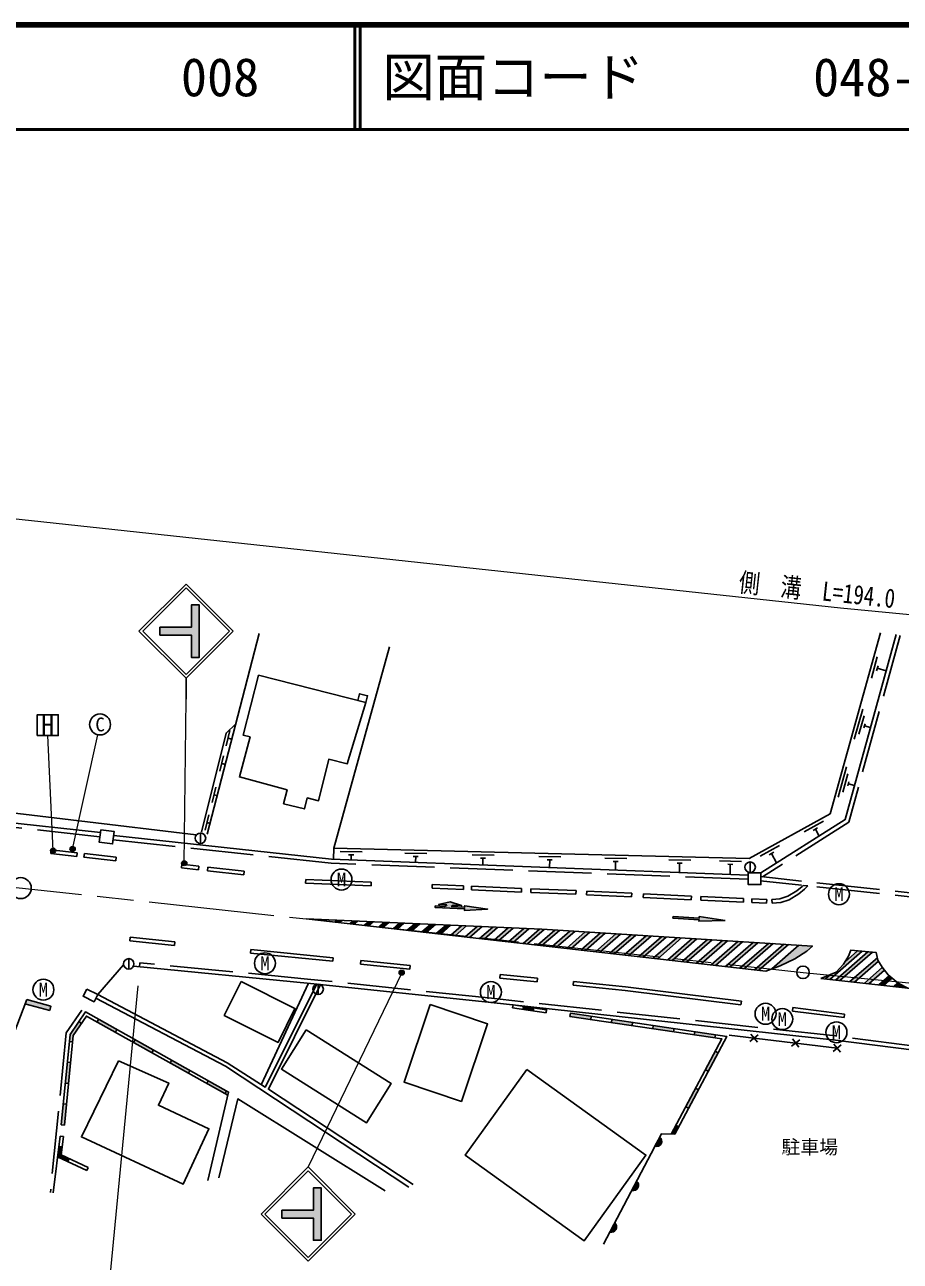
# Model space of a CAD drawing. Units: millimetres at full size, sheet at 1:1000; details may follow other scales. Extents: x 40000 to 680000, y 20000 to 380000.
# Drawn here: x 86224 to 169844, y 261946 to 380000 of the extents above; entities that cross this region are included whole.
import ezdxf
from ezdxf.enums import TextEntityAlignment as Align

# ---------------------------------------------------------------- set-up
doc = ezdxf.new("R2010")
doc.units = ezdxf.units.MM
doc.header["$LTSCALE"] = 1000
doc.linetypes.add('CHAIN', pattern=[18.5, 12, -1.5, 3.5, -1.5])
doc.linetypes.add('DASHED', pattern=[7.5, 6, -1.5])
for name, color, linetype, lineweight in [('M-BGD', 7, 'Continuous', 25), ('M-BGD-EXST', 7, 'Continuous', 25), ('M-BMK', 2, 'CHAIN', 13), ('M-BMK-SRVR', 3, 'Continuous', 25), ('M-STR-HTXT', 7, 'Continuous', 13), ('M-STR-STRC', 7, 'Continuous', 25), ('M-TTL', 2, 'Continuous', 140), ('M-TTL-LINE', 7, 'Continuous', 50)]:
    doc.layers.add(name, color=color, linetype=linetype, lineweight=lineweight)
doc.layers.add('M-BMK-HTXT', color=7, linetype='Continuous')
doc.layers.add('M-TTL-TXT', color=7, linetype='Continuous')
doc.styles.add('ＭＳ ゴシック', font='')
doc.styles.get('ＭＳ ゴシック').set_extended_font_data('MS Gothic')

msp = doc.modelspace()

# ---------------------------------------------------------------- hatches: boundary and pattern name
at = {"layer": 'M-BGD'}
for points in [[(134837, 286137), (133848, 286284), (133804, 285987), (134793, 285841)], [(91651, 284660), (91403, 284829), (90574, 283607), (90507, 282935), (90806, 282905), (90865, 283502)], [(93283, 285048), (93136, 284786), (94882, 283809), (95028, 284071)], [(140322, 285325), (138343, 285618), (138300, 285321), (140278, 285029)], [(142300, 285032), (142256, 284736), (144235, 284443), (144279, 284739)], [(146257, 284446), (146213, 284150), (148192, 283857), (148236, 284154)], [(152192, 283568), (150214, 283861), (150170, 283564), (152149, 283271)], [(96773, 283094), (96627, 282832), (98372, 281856), (98519, 282117)], [(100264, 281141), (100118, 280879), (101863, 279902), (102009, 280164)], [(152442, 281854), (152177, 281995), (151236, 280231), (151501, 280090)], [(90608, 280915), (90310, 280945), (90112, 278954), (90411, 278925)], [(103755, 279187), (103608, 278926), (105353, 277949), (105500, 278211)], [(150559, 278325), (150295, 278466), (149353, 276702), (149618, 276560)], [(90214, 276934), (89915, 276964), (89718, 274974), (90016, 274944)], [(148677, 274796), (148412, 274937), (147962, 274095), (148302, 274093)], [(89694, 272094), (89792, 272866), (89495, 272904), (89369, 271914), (90345, 271461), (90471, 271734)], [(146877, 273801, -0.82183), (146416, 272924)], [(144665, 269593, -0.82183), (144204, 268716)], [(142571, 265609, -0.82183), (142110, 264732)]]:
    msp.add_hatch(color=256, dxfattribs=at).paths.add_polyline_path(points)
at = {"layer": 'M-STR-HTXT'}
for points in [[(89155, 301278, -1), (88716, 301038, -1)], [(91008, 301434, -1), (90584, 301169, -0.41421), (90663, 301513, -0.41421)], [(101680, 300068, -1), (101241, 299829, -1)], [(122447, 289611, -1), (122004, 289378, -1)]]:
    msp.add_hatch(color=256, dxfattribs=at).paths.add_polyline_path(points)
at = {"layer": 'M-STR-STRC'}
for points in [[(102137, 321728), (102137, 319603), (102887, 319603), (102887, 324603), (102137, 324603), (102137, 322478), (99137, 322478), (99137, 321728)], [(128229, 295594), (128223, 295444), (130430, 295571), (128243, 295893), (128236, 295744), (126937, 295801, 0.06275), (127144, 295942), (127943, 295907), (126857, 296255), (125745, 296004), (126544, 295969, -0.13953), (126309, 295829), (125439, 295868), (125432, 295718)], [(114905, 294433), (115041, 294552), (113095, 294638)], [(116286, 294276), (116527, 294486), (116066, 294506), (115857, 294325)], [(117552, 294440), (117239, 294168), (117667, 294119), (118013, 294420)], [(118620, 294011), (119049, 293962), (119499, 294354), (119037, 294374)], [(120001, 293854), (120430, 293805), (120984, 294288), (120523, 294308)], [(121383, 293697), (121812, 293649), (122470, 294222), (122009, 294242)], [(123956, 294156), (123495, 294176), (122764, 293541), (123193, 293492)], [(124146, 293384), (124574, 293335), (125441, 294090), (124980, 294110)], [(125527, 293227), (125956, 293178), (126927, 294024), (126466, 294044)], [(128413, 293958), (127952, 293978), (126908, 293070), (127337, 293021)], [(153125, 294473), (150644, 294852), (150635, 294702), (148140, 294857), (148130, 294707), (150626, 294553), (150616, 294403)], [(128290, 292913), (128718, 292865), (129899, 293892), (129437, 293913)], [(131384, 293826), (130923, 293847), (129671, 292757), (130100, 292708)], [(132870, 293760), (132409, 293781), (131052, 292600), (131481, 292551)], [(134356, 293694), (133895, 293715), (132434, 292443), (132863, 292394)], [(135837, 293625), (135627, 293638), (135380, 293649), (133815, 292286), (134244, 292237)], [(137295, 293534), (136843, 293562), (135197, 292129), (135625, 292081)], [(138753, 293444), (138300, 293472), (136578, 291972), (137007, 291924)], [(140211, 293354), (139758, 293382), (137959, 291816), (138388, 291767)], [(141668, 293263), (141216, 293291), (139341, 291659), (139769, 291610)], [(143126, 293173), (142674, 293201), (140722, 291502), (141151, 291453)], [(144584, 293083), (144131, 293111), (142103, 291345), (142532, 291297)], [(146041, 292992), (145589, 293020), (143485, 291188), (143914, 291140)], [(147499, 292902), (147047, 292930), (144866, 291032), (145295, 290983)], [(148957, 292812), (148504, 292840), (146248, 290875), (146676, 290826)], [(150415, 292721), (149962, 292749), (147629, 290718), (148058, 290669)], [(151872, 292631), (151420, 292659), (149010, 290561), (149439, 290513)], [(153330, 292541), (152878, 292569), (150392, 290404), (150820, 290356)], [(154788, 292450), (154335, 292478), (151773, 290248), (152202, 290199)], [(156245, 292360), (155793, 292388), (153154, 290091), (153583, 290042)], [(157703, 292270), (157251, 292298), (154536, 289934), (154965, 289885)], [(159161, 292179), (158709, 292207), (155917, 289777), (156346, 289729)], [(160930, 291555), (161450, 292037), (160166, 292117), (157564, 289852), (158373, 290143), (159779, 290828)], [(166210, 291543), (165769, 291581), (164571, 290538), (164432, 290305), (163722, 289540), (163166, 289315), (162689, 288900), (163119, 288852)], [(167190, 291459), (166749, 291497), (163645, 288794), (164075, 288747)], [(165030, 288641), (165460, 288593), (167762, 290598), (167714, 290682), (167656, 290927)], [(166415, 288488), (166845, 288440), (168328, 289731), (168129, 289980)], [(169035, 288987), (168788, 289194), (167801, 288334), (168231, 288287)], [(169634, 288482), (169582, 288526), (169186, 288181), (170561, 288029)], [(86411, 286939), (86250, 286516), (88615, 285875), (88733, 286310)], [(113792, 266070), (113792, 263945), (114542, 263945), (114542, 268945), (113792, 268945), (113792, 266820), (110792, 266820), (110792, 266070)]]:
    msp.add_hatch(color=256, dxfattribs=at).paths.add_polyline_path(points)

# ---------------------------------------------------------------- linework, layer by layer
at = {"layer": 'M-BGD'}
for p, q in [((108627, 321883), (103660, 302712)), ((167644, 319652), (167081, 317629)), ((167717, 318796), (167586, 318324)), ((167652, 318560), (168495, 318325)), ((166256, 314669), (165451, 311779)), ((166384, 314011), (165901, 312277)), ((166488, 313265), (166375, 312861)), ((166431, 313063), (167003, 312904)), ((105824, 312607), (105461, 311151)), ((105643, 311879), (106012, 311787)), ((105224, 310197), (104861, 308742)), ((105043, 309469), (105389, 309383)), ((164715, 309137), (163909, 306247)), ((164843, 308478), (164359, 306744)), ((104479, 307206), (104116, 305750)), ((164946, 307733), (164834, 307329)), ((164890, 307531), (165479, 307367)), ((93458, 302878), (61857, 306303)), ((104298, 306478), (104616, 306399)), ((103819, 304554), (103456, 303099)), ((103637, 303827), (103930, 303754)), ((162511, 303971), (160673, 302955)), ((103011, 302830), (103011, 301830)), ((161951, 303319), (161523, 303082)), ((161737, 303201), (162100, 302544)), ((88749, 301213), (88711, 300865)), ((88749, 301213), (91236, 300942)), ((118459, 301026), (116360, 301079)), ((158316, 301651), (156478, 300635)), ((88711, 300865), (91198, 300594)), ((91236, 300942), (91198, 300594)), ((91921, 300867), (91883, 300519)), ((91883, 300519), (94922, 300188)), ((91921, 300867), (94960, 300536)), ((94960, 300536), (94922, 300188)), ((117647, 300746), (117157, 300759)), ((117402, 300752), (117390, 300277)), ((124624, 300870), (122525, 300923)), ((123812, 300590), (123322, 300603)), ((123567, 300596), (123553, 300039)), ((131046, 300707), (128947, 300760)), ((130234, 300428), (129744, 300440)), ((129989, 300434), (129967, 299792)), ((137423, 300546), (135324, 300599)), ((136611, 300266), (136121, 300279)), ((136366, 300273), (136347, 299546)), ((143716, 300387), (141617, 300440)), ((142904, 300107), (142414, 300120)), ((142659, 300113), (142631, 299303)), ((149832, 300232), (147733, 300285)), ((149020, 299953), (148530, 299965)), ((148775, 299959), (148753, 299067)), ((154665, 300110), (152566, 300163)), ((155507, 300066), (155507, 299066)), ((157756, 300999), (157327, 300762)), ((157542, 300881), (158039, 299981)), ((101226, 299853), (101189, 299505)), ((101189, 299505), (102822, 299327)), ((101226, 299853), (102860, 299675)), ((102860, 299675), (102822, 299327)), ((103727, 299581), (103689, 299233)), ((103689, 299233), (107155, 298855)), ((103727, 299581), (107193, 299203)), ((107193, 299203), (107155, 298855)), ((153853, 299830), (153363, 299843)), ((153608, 299837), (153584, 298881)), ((113062, 298406), (113048, 298056)), ((113048, 298056), (119306, 297795)), ((113062, 298406), (119320, 298145)), ((119320, 298145), (119306, 297795)), ((125137, 297902), (125122, 297552)), ((125122, 297552), (128122, 297427)), ((125137, 297902), (128137, 297777)), ((128137, 297777), (128122, 297427)), ((128897, 297745), (128882, 297396)), ((128897, 297745), (133672, 297546)), ((133672, 297546), (133658, 297196)), ((134574, 297508), (134560, 297159)), ((134574, 297508), (138888, 297328)), ((160567, 297829), (161004, 297782)), ((128882, 297396), (133658, 297196)), ((134560, 297159), (138873, 296979)), ((138888, 297328), (138873, 296979)), ((139906, 297282), (139889, 296933)), ((139889, 296933), (144181, 296732)), ((139906, 297282), (144197, 297081)), ((144197, 297081), (144181, 296732)), ((145318, 297029), (145302, 296679)), ((145302, 296679), (149884, 296465)), ((145318, 297029), (149901, 296814)), ((149901, 296814), (149884, 296465)), ((150797, 296773), (150781, 296423)), ((150781, 296423), (154857, 296232)), ((150797, 296773), (154873, 296582)), ((154873, 296582), (154857, 296232)), ((155673, 296544), (155657, 296195)), ((155673, 296544), (157093, 296478)), ((157093, 296478), (157076, 296128)), ((157565, 296489), (157596, 296141)), ((155657, 296195), (157076, 296128)), ((96287, 292881), (96252, 292532)), ((96287, 292881), (100564, 292450)), ((96252, 292532), (100529, 292102)), ((100564, 292450), (100529, 292102)), ((107827, 291719), (107792, 291370)), ((107827, 291719), (115670, 290929)), ((96161, 290840), (96161, 289840)), ((97173, 290052), (97212, 290450)), ((107792, 291370), (115635, 290581)), ((115670, 290929), (115635, 290581)), ((118338, 290660), (118303, 290312)), ((118338, 290660), (123026, 290188)), ((95671, 290239), (93193, 287413)), ((118303, 290312), (122991, 289840)), ((123026, 290188), (122991, 289840)), ((131633, 289336), (131599, 288987)), ((131633, 289336), (135207, 288983)), ((113334, 288481), (108808, 278803)), ((114248, 288414), (114248, 287414)), ((131599, 288987), (135172, 288635)), ((135207, 288983), (135172, 288635)), ((138630, 288645), (138595, 288297)), ((136017, 285659), (132815, 286134)), ((136061, 285956), (132859, 286430)), ((133804, 285987), (133848, 286284)), ((134793, 285841), (134837, 286137)), ((154669, 286777), (154626, 286430)), ((159581, 286166), (159537, 285818)), ((159537, 285818), (164475, 285204)), ((159581, 286166), (164519, 285551)), ((91651, 284660), (91403, 284829)), ((93136, 284786), (93283, 285048)), ((140278, 285029), (140322, 285325)), ((142256, 284736), (142300, 285032)), ((144235, 284443), (144279, 284739)), ((164519, 285551), (164475, 285204)), ((94882, 283809), (95028, 284071)), ((146213, 284150), (146257, 284446)), ((148192, 283857), (148236, 284154)), ((150170, 283564), (150214, 283861)), ((152149, 283271), (152192, 283568)), ((153518, 283532), (163828, 282304)), ((155492, 282941), (156277, 283559)), ((156194, 282857), (155575, 283643)), ((90806, 282905), (90507, 282935)), ((96627, 282832), (96773, 283094)), ((159464, 282468), (160249, 283086)), ((160166, 282384), (159547, 283170)), ((163424, 281985), (164210, 282604)), ((164126, 281902), (163508, 282688)), ((98372, 281856), (98519, 282117)), ((100118, 280879), (100264, 281141)), ((152177, 281995), (152442, 281854)), ((90608, 280915), (90310, 280945)), ((101863, 279902), (102009, 280164)), ((151236, 280231), (151501, 280090)), ((90411, 278925), (90112, 278954)), ((103608, 278926), (103755, 279187)), ((105353, 277949), (105500, 278211)), ((150295, 278466), (150559, 278325)), ((90214, 276934), (89915, 276964)), ((149353, 276702), (149618, 276560)), ((88931, 268464), (89621, 273896)), ((89621, 273896), (89918, 273858)), ((89718, 274974), (90016, 274944)), ((148412, 274937), (148677, 274796)), ((89495, 272904), (89792, 272866)), ((89694, 272094), (89918, 273858)), ((146877, 273801), (146416, 272924)), ((89369, 271914), (92159, 270620)), ((89694, 272094), (92285, 270892)), ((90471, 271734), (90345, 271461)), ((92285, 270892), (92159, 270620)), ((144665, 269593), (144204, 268716)), ((142571, 265609), (142110, 264732))]:
    msp.add_line(p, q, dxfattribs=at)
at = {"layer": 'M-BGD', "linetype": 'DASHED'}
for p, q in [((93404, 302482), (61814, 305906)), ((175309, 296239), (156493, 298268)), ((175309, 296642), (156536, 298666))]:
    msp.add_line(p, q, dxfattribs=at)
at = {"layer": 'M-BGD'}
for points in [[(102588, 302652), (80207, 305328), (85059, 325119)], [(167970, 321937), (163159, 304673), (155416, 300391), (115739, 301395)], [(169446, 321780), (164586, 304121), (156536, 299030)], [(121050, 320618), (115739, 301395), (115699, 300342)], [(106393, 313258), (105455, 312367), (103099, 302906)], [(155333, 298813), (115532, 300348), (94720, 302585)], [(157565, 296489), (158357, 296558), (159102, 296787), (159963, 297324), (160463, 297718), (160567, 297829)], [(157596, 296141), (158424, 296213), (159248, 296466), (160164, 297037), (160700, 297460), (161004, 297782)], [(249575, 279911), (246116, 279792), (209351, 279556), (195378, 279962), (179035, 280948), (171171, 282097), (163645, 283062), (130475, 286691), (113524, 288462), (96604, 290107)], [(93193, 287413), (105555, 280887), (109185, 278562), (114107, 288401)], [(114471, 288363), (109504, 278366), (123320, 269261)], [(138595, 288297), (143565, 287806), (154626, 286430)], [(138630, 288645), (143604, 288154), (154669, 286777)], [(93023, 287072), (105398, 280567), (122895, 269017)], [(103699, 269658), (105698, 278100), (92029, 285749), (90574, 283607), (89718, 274974)], [(132815, 286134), (132859, 286430), (132837, 286282)], [(136017, 285659), (136061, 285956), (136039, 285808)], [(105627, 277796), (92122, 285353), (90865, 283502), (90016, 274944)], [(138300, 285321), (138343, 285618), (138322, 285470)], [(147962, 274095), (152806, 283174), (138300, 285321)], [(141509, 263588), (147034, 274100), (148302, 274093), (153271, 283408), (138343, 285618)], [(104752, 269901), (106575, 277450), (120652, 268663)]]:
    msp.add_lwpolyline(points, dxfattribs=at)
at = {"layer": 'M-BGD', "linetype": 'DASHED'}
for points in [[(169832, 321674), (164931, 303866), (156683, 298650)], [(155333, 298413), (115503, 299949), (94666, 302189)], [(333121, 277664), (297341, 280865), (265201, 280678), (263000, 280560), (249813, 280319), (246108, 280192), (209356, 279956), (195395, 280361), (179076, 281346), (171226, 282493), (163692, 283459), (130517, 287089), (113564, 288860), (97212, 290450)], [(91667, 285929), (90186, 283748), (88674, 268497)]]:
    msp.add_lwpolyline(points, dxfattribs=at)
at = {"layer": 'M-BGD'}
for points in [[(108552, 317890), (118809, 315287), (117027, 309442), (115268, 309875), (114289, 305907), (113200, 306176), (112943, 305131), (110955, 305621), (111285, 306960), (106724, 308186), (107751, 312007), (107073, 312189)], [(118809, 315287), (118044, 315481), (118209, 316130), (118974, 315936)], [(93492, 303134), (94770, 302961), (94612, 301788), (93334, 301961)], [(155333, 299030), (156536, 299030), (156536, 297912), (155333, 297912)], [(106902, 288642), (112030, 286080), (110414, 282847), (105287, 285410)], [(92145, 287936), (93193, 287413), (92852, 286730), (91804, 287254)], [(124947, 286463), (130434, 284613), (127936, 277204), (122450, 279054)], [(113116, 284038), (121225, 278910), (118854, 275160), (110745, 280288)], [(95181, 281078), (91644, 273816), (101347, 269298), (103816, 274598), (98988, 276846), (99974, 278963)], [(134183, 280247), (145549, 272076), (139668, 263897), (128303, 272068)]]:
    msp.add_lwpolyline(points, close=True, dxfattribs=at)
for centre in [(103011, 302330), (155507, 299566), (96161, 290340), (114248, 287914)]:
    msp.add_circle(centre, 500, dxfattribs=at)
for centre in [(146560, 273408), (144348, 269200), (142254, 265216)]:
    msp.add_arc(centre, 505, 253.44309, 51.10128, dxfattribs=at)
at = {"layer": 'M-BGD-EXST'}
for centre in [(116480, 298388), (85847, 297572), (163989, 296988), (109170, 290392), (88009, 287875), (130747, 287648), (156978, 285577), (158574, 285066), (163748, 283802)]:
    msp.add_circle(centre, 1000, dxfattribs=at)
at = {"layer": 'M-BMK'}
msp.add_lwpolyline([(61312, 300214), (160555, 289528), (170655, 288535)], dxfattribs=at)
at = {"layer": 'M-BMK-SRVR'}
msp.add_circle((160555, 289528), 600, dxfattribs=at)
at = {"layer": 'M-STR-HTXT'}
for p, q in [((101461, 299948), (101638, 315603)), ((88936, 301158), (88421, 312130)), ((90796, 301302), (93203, 312220)), ((122225, 289495), (113293, 270946)), ((97033, 288236), (94339, 260450))]:
    msp.add_line(p, q, dxfattribs=at)
msp.add_lwpolyline([(64434, 335080), (164140, 324344), (174079, 323367), (178361, 322986), (186909, 322329), (197321, 321719), (200278, 321583), (204851, 321406), (210027, 321254), (213509, 321181), (217049, 321130), (220361, 321101), (253872, 321366)], dxfattribs=at)
for centre in [(88936, 301158), (90796, 301302), (101461, 299948), (122225, 289495)]:
    msp.add_circle(centre, 250, dxfattribs=at)
at = {"layer": 'M-STR-STRC'}
for p, q in [((97138, 322103), (101638, 326603)), ((97491, 322103), (101638, 326250)), ((106138, 322103), (101638, 326603)), ((105784, 322103), (101638, 326250)), ((102887, 324603), (102137, 324603)), ((102137, 322478), (102137, 324603)), ((102887, 319603), (102887, 324603)), ((99137, 321728), (99137, 322478)), ((102137, 322478), (99137, 322478)), ((97138, 322103), (101638, 317603)), ((97491, 322103), (101638, 317956)), ((102137, 321728), (99137, 321728)), ((101638, 317956), (105784, 322103)), ((101638, 317603), (106138, 322103)), ((102137, 319603), (102137, 321728)), ((102887, 319603), (102137, 319603)), ((101638, 317603), (101638, 315603)), ((113095, 294638), (113095, 294638)), ((113095, 294638), (113095, 294638)), ((114905, 294433), (115041, 294552)), ((115857, 294325), (116066, 294506)), ((116286, 294276), (116527, 294486)), ((117239, 294168), (117552, 294440)), ((117667, 294119), (118013, 294420)), ((118620, 294011), (119037, 294374)), ((119049, 293962), (119499, 294354)), ((120001, 293854), (120523, 294308)), ((120430, 293805), (120984, 294288)), ((121383, 293697), (122009, 294242)), ((121812, 293649), (122470, 294222)), ((122764, 293541), (123495, 294176)), ((123193, 293492), (123956, 294156)), ((124146, 293384), (124980, 294110)), ((124574, 293335), (125441, 294090)), ((125527, 293227), (126466, 294044)), ((125956, 293178), (126927, 294024)), ((126908, 293070), (127952, 293978)), ((127337, 293021), (128413, 293958)), ((128290, 292913), (129437, 293913)), ((128718, 292865), (129899, 293892)), ((129671, 292757), (130923, 293847)), ((130100, 292708), (131384, 293826)), ((131052, 292600), (132409, 293781)), ((131481, 292551), (132870, 293760)), ((132434, 292443), (133895, 293715)), ((132863, 292394), (134356, 293694)), ((133815, 292286), (135380, 293649)), ((134244, 292237), (135837, 293625)), ((135197, 292129), (136843, 293562)), ((135625, 292081), (137295, 293534)), ((136578, 291972), (138300, 293472)), ((137007, 291924), (138753, 293444)), ((137959, 291816), (139758, 293382)), ((138388, 291767), (140211, 293354)), ((139341, 291659), (141216, 293291)), ((139769, 291610), (141668, 293263)), ((140722, 291502), (142674, 293201)), ((141151, 291453), (143126, 293173)), ((142103, 291345), (144131, 293111)), ((142532, 291297), (144584, 293083)), ((143485, 291188), (145589, 293020)), ((143914, 291140), (146041, 292992)), ((144866, 291032), (147047, 292930)), ((145295, 290983), (147499, 292902)), ((146248, 290875), (148504, 292840)), ((146676, 290826), (148957, 292812)), ((147629, 290718), (149962, 292749)), ((148058, 290669), (150415, 292721)), ((149010, 290561), (151420, 292659)), ((149439, 290513), (151872, 292631)), ((150392, 290404), (152878, 292569)), ((150820, 290356), (153330, 292541)), ((151773, 290248), (154335, 292478)), ((152202, 290199), (154788, 292450)), ((153154, 290091), (155793, 292388)), ((153583, 290042), (156245, 292360)), ((154536, 289934), (157251, 292298)), ((154965, 289885), (157703, 292270)), ((155917, 289777), (158709, 292207)), ((156346, 289729), (159161, 292179)), ((157564, 289852), (160166, 292117)), ((163119, 288852), (166210, 291543)), ((163645, 288794), (166749, 291497)), ((164075, 288747), (167190, 291459)), ((164571, 290538), (165769, 291581)), ((165030, 288641), (167656, 290927)), ((165460, 288593), (167762, 290598)), ((162689, 288900), (163166, 289315)), ((166415, 288488), (168129, 289980)), ((166845, 288440), (168328, 289731)), ((162259, 288948), (162259, 288948)), ((162259, 288947), (162259, 288948)), ((167801, 288334), (168788, 289194)), ((168231, 288287), (169035, 288987)), ((169186, 288181), (169582, 288526)), ((83632, 279639), (86411, 286939)), ((86411, 286939), (88733, 286310)), ((86250, 286516), (88615, 285875)), ((88615, 285875), (88733, 286310)), ((108793, 266446), (113293, 270946)), ((109146, 266446), (113293, 270592)), ((117793, 266446), (113293, 270946)), ((117439, 266446), (113293, 270592)), ((114542, 268945), (113792, 268945)), ((113792, 266820), (113792, 268945)), ((114542, 263945), (114542, 268945)), ((110792, 266070), (110792, 266820)), ((113792, 266820), (110792, 266820)), ((108793, 266446), (113293, 261945)), ((109146, 266446), (113293, 262299)), ((113792, 266070), (110792, 266070)), ((113293, 262299), (117439, 266446)), ((113293, 261946), (117793, 266446)), ((113792, 263945), (113792, 266070)), ((114542, 263945), (113792, 263945))]:
    msp.add_line(p, q, dxfattribs=at)
for points in [[(99137, 322478), (102137, 322478), (102137, 324603), (102887, 324603), (102887, 319603), (102137, 319603), (102137, 321728), (99137, 321728)], [(87421, 312130), (89421, 312130), (89421, 314130), (87421, 314130)], [(113095, 294638), (135627, 293638), (161450, 292037), (160930, 291555), (159779, 290828), (158373, 290143), (157012, 289653)], [(153125, 294473), (150616, 294403), (150626, 294553), (148130, 294707), (148140, 294857), (150635, 294702), (150644, 294852)], [(110792, 266820), (113792, 266820), (113792, 268945), (114542, 268945), (114542, 263945), (113792, 263945), (113792, 266070), (110792, 266070)]]:
    msp.add_lwpolyline(points, close=True, dxfattribs=at)
for points in [[(126937, 295801), (128236, 295744), (128243, 295893), (130430, 295571), (128223, 295444), (128229, 295594), (125432, 295718), (125439, 295868), (126309, 295829)], [(126544, 295969), (125745, 296004), (126857, 296255), (127943, 295907), (127144, 295942)], [(162259, 288948), (163722, 289540), (164432, 290305), (164890, 291075), (165117, 291637), (167539, 291429), (167714, 290682), (168100, 290017), (168687, 289279), (169634, 288482), (170561, 288029)], [(194126, 286334), (178559, 287294), (170561, 288029), (162259, 288948)]]:
    msp.add_lwpolyline(points, dxfattribs=at)
msp.add_circle((93419, 313196), 1000, dxfattribs=at)
for centre, radius, start, end in [((126181, 296313), 500, 284.79971, 316.57271), ((126481, 296691), 1000, 297.14681, 311.50832)]:
    msp.add_arc(centre, radius, start, end, dxfattribs=at)
at = {"layer": 'M-TTL'}
msp.add_line((680000, 380000), (40000, 380000), dxfattribs=at)
at = {"layer": 'M-TTL-LINE'}
for p, q in [((117750, 380000), (117750, 370000)), ((118250, 380000), (118250, 370000)), ((40000, 370000), (680000, 370000))]:
    msp.add_line(p, q, dxfattribs=at)

# ---------------------------------------------------------------- texts
at = {"layer": 'M-BGD-EXST', "style": 'ＭＳ ゴシック'}
for p in [(116480, 298388), (163989, 296988), (109170, 290392), (88009, 287875), (130747, 287648), (156978, 285577), (158574, 285066), (163748, 283802)]:
    msp.add_text('M', height=1320, dxfattribs=at).set_placement(p, align=Align.MIDDLE_CENTER)
at = {"layer": 'M-BMK-HTXT', "style": 'ＭＳ ゴシック'}
msp.add_text('駐車場', height=1320, dxfattribs=at).set_placement((161203, 272850), align=Align.MIDDLE_CENTER)
at = {"layer": 'M-STR-HTXT', "style": 'ＭＳ ゴシック', "width": 0.8}
msp.add_text('側\u3000溝\u3000L=194.0', height=1833, rotation=353.855, dxfattribs=at).set_placement((161740, 324551), align=Align.BOTTOM_CENTER)
at = {"layer": 'M-STR-STRC', "style": 'ＭＳ ゴシック'}
for s, height, p in [('H', 1833, (88421, 313130)), ('C', 1320, (93419, 313196))]:
    msp.add_text(s, height=height, dxfattribs=at).set_placement(p, align=Align.MIDDLE_CENTER)
at = {"layer": 'M-TTL-TXT', "style": 'ＭＳ ゴシック'}
for s, p in [('008', (101142, 375000)), ('図面コード', (120380, 375000)), ('048-00', (161521, 375000))]:
    msp.add_text(s, height=3666, dxfattribs=at).set_placement(p, align=Align.MIDDLE_LEFT)

doc.saveas('drawing.dxf')
